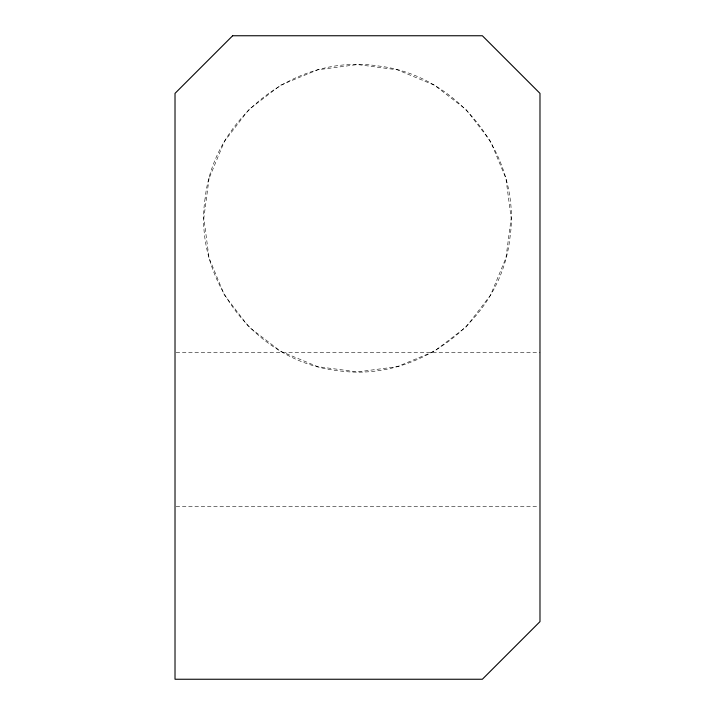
<?xml version="1.0" encoding="UTF-8"?>
<svg xmlns="http://www.w3.org/2000/svg" width="715" height="715" viewBox="0 0 715 715"><rect width="100%" height="100%" fill="white"/><g stroke="black" fill="none" stroke-linecap="round" stroke-linejoin="round"><path stroke-width="0.54" stroke-dasharray="3.58 2.68" d="M176.131 352.701L539.986 352.701M176.131 506.372L538.869 506.372M205.142 198.18C192.71 279.386 255.782 361.584 337.444 370.593C418.65 383.026 500.849 319.954 509.858 238.292C522.29 157.085 459.218 74.887 377.556 65.878C296.35 53.446 214.151 116.518 205.142 198.18M209.066 178.464L203.829 218.236L209.066 258.008L224.421 295.072L248.838 326.898L280.664 351.315L317.728 366.67L357.5 371.907L397.272 366.67L434.336 351.315L466.162 326.898L490.579 295.072L505.934 258.008L511.171 218.236L505.934 178.464L490.579 141.4L466.162 109.574L434.336 85.148L397.272 69.802L357.5 64.564L317.728 69.802L280.664 85.148L248.838 109.574L224.421 141.4L209.066 178.464"/><path stroke-width="1.07" d="M232.643 35.75L175.014 93.379L175.014 679.25L482.357 679.25L539.986 621.621L539.986 93.379L482.357 35.75L232.643 35.75"/></g></svg>
